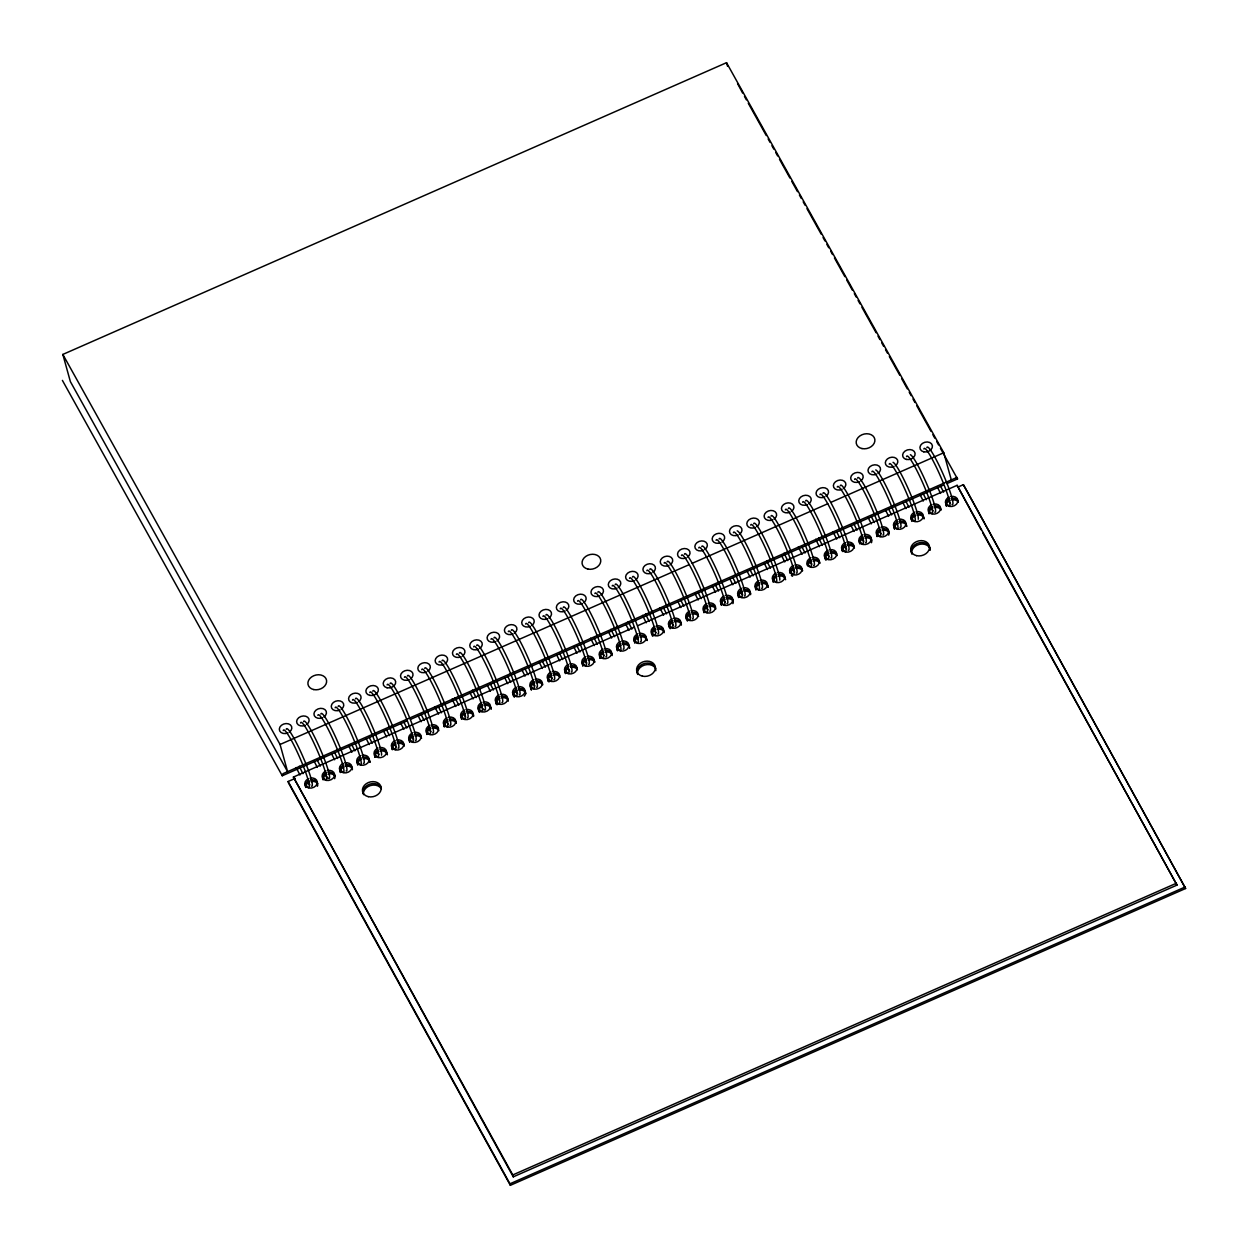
<?xml version="1.0" encoding="UTF-8"?>
<svg xmlns="http://www.w3.org/2000/svg" width="1248" height="1248" viewBox="0 0 1248 1248"><rect width="100%" height="100%" fill="white"/><g stroke="black" fill="none" stroke-linecap="round" stroke-linejoin="round"><path stroke-width="1.5" d="M62.4 380.39L282.266 775.757L406.973 720.938M282.266 775.757L282.968 773.698L957.076 477.391L957.512 478.936L946.826 483.631M62.837 354.432L280.067 744.479L287.602 771.67L70.372 381.607L62.837 354.432L726.539 62.681L943.769 452.743L951.304 479.918M280.067 744.479L688.631 564.892M692.203 563.316L827.798 503.724M831.371 502.148L943.769 452.743M410.545 719.363L943.254 485.207M637.744 625.7L957.107 485.332L1176.989 885.097L513.271 1176.848L293.389 777.067L634.171 627.276M958.043 487.032L963.378 484.676L1185.6 888.498L510.354 1185.319L288.538 783.011L288.132 781.498L295.261 778.362M513.271 1176.848L512.772 1174.945L1176.474 883.21M510.354 1185.319L509.948 1183.806L1185.194 886.985M956.249 477.781L957.2 477.968M742.607 93.038L737.568 83.6M744.494 96.439L746.382 99.84M748.285 103.241L766.272 135.548M768.16 138.949L770.047 142.35M771.95 145.751L773.838 149.136M775.741 152.537L777.629 155.938M779.516 159.338L789.937 178.043M791.825 181.444L797.503 191.646M799.406 195.047L801.294 198.448M803.197 201.848L805.085 205.249M806.972 208.65L821.184 234.14M823.072 237.541L824.959 240.942M826.862 244.343L828.75 247.744M830.653 251.144L832.541 254.545M834.428 257.946L844.849 276.635M846.737 280.036L852.415 290.238M854.318 293.639L856.206 297.04M858.094 300.44L859.997 303.841M861.884 307.242L876.096 332.732M877.984 336.133L879.871 339.534M881.774 342.935L883.662 346.336M885.55 349.736L887.453 353.137M889.34 356.538L899.761 375.242M901.649 378.643L907.327 388.846M909.23 392.246L911.118 395.632M913.006 399.032L914.909 402.433M916.796 405.834L930.992 431.34M932.896 434.741L934.783 438.142M936.686 441.542L938.574 444.943M940.462 448.344L957.512 478.936M1185.6 888.498L963.378 484.676M981.053 529.729L957.107 485.332M982.925 533.13L1176.989 885.097M293.389 777.067L512.772 1174.945M288.132 781.498L509.948 1183.806M726.539 62.681L727.553 66.316M612.222 585.998A31.403 3.666 66.3 0 1 630.942 618.244A31.403 3.666 66.3 0 1 634.312 639.538M628.945 630.412A31.403 3.666 66.3 0 1 625.919 624.421M638.102 639.319A31.403 3.666 66.3 0 1 636.464 636.948M631.94 629.086A31.403 3.666 66.3 0 1 628.228 621.676M615.217 584.672A31.403 3.666 66.3 0 1 631.27 610.662A31.403 3.666 66.3 0 1 640.427 641.581M594.906 593.611A31.403 3.666 66.3 0 1 613.642 625.856A31.403 3.666 66.3 0 1 616.996 647.15M611.629 638.024A31.403 3.666 66.3 0 1 608.603 632.034M614.64 636.698A31.403 3.666 66.3 0 1 610.912 629.273M597.901 592.285A31.403 3.666 66.3 0 1 613.954 618.275A31.403 3.666 66.3 0 1 623.126 649.194M629.538 578.386A31.403 3.666 66.3 0 1 647.213 608.135A31.403 3.666 66.3 0 1 653.125 633.906M646.261 622.799A31.403 3.666 66.3 0 1 642.548 615.373M656.12 632.58A31.403 3.666 66.3 0 1 653.78 629.335M649.256 621.473A31.403 3.666 66.3 0 1 645.544 614.063M632.533 577.075A31.403 3.666 66.3 0 1 648.586 603.049A31.403 3.666 66.3 0 1 657.743 633.968M871.931 471.838A31.403 3.666 66.3 0 1 890.666 504.083A31.403 3.666 66.3 0 1 894.02 525.377M888.654 516.251A31.403 3.666 66.3 0 1 885.628 510.26M891.649 514.925A31.403 3.666 66.3 0 1 888.623 508.934M875.722 469.95A31.403 3.666 66.3 0 1 892.616 500.261A31.403 3.666 66.3 0 1 900.136 527.42M577.59 601.224A31.403 3.666 66.3 0 1 596.326 633.469A31.403 3.666 66.3 0 1 599.68 654.763M594.313 645.622A31.403 3.666 66.3 0 1 590.6 638.212M604.172 655.418A31.403 3.666 66.3 0 1 602.69 653.437M597.324 644.311A31.403 3.666 66.3 0 1 594.298 638.321M580.601 599.898A31.403 3.666 66.3 0 1 596.638 625.888A31.403 3.666 66.3 0 1 605.81 656.807M750.734 525.112A31.403 3.666 66.3 0 1 769.454 557.357A31.403 3.666 66.3 0 1 772.824 578.651M767.458 569.525A31.403 3.666 66.3 0 1 764.431 563.534M770.453 568.199A31.403 3.666 66.3 0 1 766.74 560.789M753.73 523.786A31.403 3.666 66.3 0 1 768.097 546.047A31.403 3.666 66.3 0 1 779.735 580.133M923.879 448.999A31.403 3.666 66.3 0 1 941.554 478.748A31.403 3.666 66.3 0 1 947.466 504.52M940.602 493.412A31.403 3.666 66.3 0 1 937.576 487.422M950.461 503.209A31.403 3.666 66.3 0 1 948.106 499.949M943.597 492.102A31.403 3.666 66.3 0 1 940.571 486.112M926.874 447.689A31.403 3.666 66.3 0 1 942.926 473.663A31.403 3.666 66.3 0 1 952.084 504.598M421.762 669.708A31.403 3.666 66.3 0 1 440.497 701.969A31.403 3.666 66.3 0 1 443.851 723.263M438.5 714.121A31.403 3.666 66.3 0 1 434.772 706.711M448.36 723.918A31.403 3.666 66.3 0 1 446.862 721.937M441.496 712.811A31.403 3.666 66.3 0 1 438.469 706.82M424.772 668.398A31.403 3.666 66.3 0 1 440.809 694.372A31.403 3.666 66.3 0 1 449.982 725.306M300.565 722.982A31.403 3.666 66.3 0 1 319.301 755.243A31.403 3.666 66.3 0 1 322.655 776.537M317.288 767.395A31.403 3.666 66.3 0 1 314.262 761.405M303.576 721.672A31.403 3.666 66.3 0 1 322.795 755.149A31.403 3.666 66.3 0 1 324.808 773.932M320.299 766.085A31.403 3.666 66.3 0 1 317.273 760.094M317.881 715.385A31.403 3.666 66.3 0 1 336.617 747.63A31.403 3.666 66.3 0 1 339.971 768.924M334.604 759.782A31.403 3.666 66.3 0 1 331.578 753.792M337.615 758.472A31.403 3.666 66.3 0 1 334.589 752.482M320.876 714.059A31.403 3.666 66.3 0 1 336.929 740.048A31.403 3.666 66.3 0 1 346.102 770.968M560.274 608.821A31.403 3.666 66.3 0 1 579.01 641.082A31.403 3.666 66.3 0 1 582.364 662.376M577.013 653.234A31.403 3.666 66.3 0 1 573.986 647.244M586.872 663.031A31.403 3.666 66.3 0 1 585.374 661.05M580.008 651.924A31.403 3.666 66.3 0 1 576.982 645.934M563.285 607.511A31.403 3.666 66.3 0 1 579.322 633.5A31.403 3.666 66.3 0 1 588.494 664.42M716.102 540.337A31.403 3.666 66.3 0 1 734.838 572.582A31.403 3.666 66.3 0 1 738.192 593.876M732.826 584.75A31.403 3.666 66.3 0 1 729.799 578.744M742.685 594.532A31.403 3.666 66.3 0 1 741.187 592.566M735.836 583.424A31.403 3.666 66.3 0 1 732.81 577.434M719.113 539.011A31.403 3.666 66.3 0 1 735.15 565.001A31.403 3.666 66.3 0 1 744.323 595.92M335.197 707.772A31.403 3.666 66.3 0 1 353.933 740.017A31.403 3.666 66.3 0 1 357.287 761.311M351.92 752.185A31.403 3.666 66.3 0 1 348.894 746.179M354.916 750.859A31.403 3.666 66.3 0 1 351.889 744.869M338.192 706.446A31.403 3.666 66.3 0 1 354.245 732.436A31.403 3.666 66.3 0 1 363.402 763.355M785.366 509.886A31.403 3.666 66.3 0 1 803.041 539.635A31.403 3.666 66.3 0 1 808.954 565.406M802.09 554.299A31.403 3.666 66.3 0 1 798.377 546.874M811.949 564.096A31.403 3.666 66.3 0 1 809.593 560.836M805.085 552.989A31.403 3.666 66.3 0 1 802.058 546.998M788.362 508.576A31.403 3.666 66.3 0 1 804.414 534.55A31.403 3.666 66.3 0 1 813.571 565.484M387.145 684.934A31.403 3.666 66.3 0 1 404.82 714.683A31.403 3.666 66.3 0 1 410.732 740.454M403.868 729.347A31.403 3.666 66.3 0 1 400.842 723.356M413.728 739.144A31.403 3.666 66.3 0 1 411.372 735.883M406.864 728.021A31.403 3.666 66.3 0 1 403.837 722.03M390.14 683.623A31.403 3.666 66.3 0 1 406.177 709.597A31.403 3.666 66.3 0 1 415.35 740.532M404.461 677.321A31.403 3.666 66.3 0 1 423.181 709.582A31.403 3.666 66.3 0 1 426.551 730.876M421.184 721.734A31.403 3.666 66.3 0 1 418.158 715.744M431.044 731.531A31.403 3.666 66.3 0 1 428.688 728.27M424.18 720.424A31.403 3.666 66.3 0 1 421.153 714.433M407.456 676.01A31.403 3.666 66.3 0 1 423.493 701.984A31.403 3.666 66.3 0 1 432.666 732.919M542.974 616.434A31.403 3.666 66.3 0 1 561.694 648.695A31.403 3.666 66.3 0 1 565.063 669.989M559.697 660.847A31.403 3.666 66.3 0 1 556.67 654.857M569.556 670.644A31.403 3.666 66.3 0 1 568.058 668.663M562.692 659.537A31.403 3.666 66.3 0 1 559.666 653.546M545.969 615.124A31.403 3.666 66.3 0 1 562.006 641.098A31.403 3.666 66.3 0 1 571.178 672.032M664.17 563.16A31.403 3.666 66.3 0 1 681.845 592.909A31.403 3.666 66.3 0 1 687.757 618.68M680.893 607.573A31.403 3.666 66.3 0 1 677.867 601.583M690.752 617.37A31.403 3.666 66.3 0 1 688.397 614.11M683.888 606.263A31.403 3.666 66.3 0 1 680.862 600.272M667.165 561.85A31.403 3.666 66.3 0 1 683.202 587.824A31.403 3.666 66.3 0 1 692.375 618.758M854.615 479.45A31.403 3.666 66.3 0 1 873.35 511.696A31.403 3.666 66.3 0 1 876.704 532.99M871.338 523.864A31.403 3.666 66.3 0 1 868.312 517.873M881.197 533.645A31.403 3.666 66.3 0 1 879.7 531.679M874.349 522.538A31.403 3.666 66.3 0 1 871.322 516.547M857.626 478.124A31.403 3.666 66.3 0 1 873.662 504.114A31.403 3.666 66.3 0 1 882.835 535.033M283.249 730.595A31.403 3.666 66.3 0 1 301.985 762.856A31.403 3.666 66.3 0 1 305.339 784.15M299.988 775.008A31.403 3.666 66.3 0 1 296.26 767.582M309.847 784.805A31.403 3.666 66.3 0 1 308.35 782.824M302.983 773.698A31.403 3.666 66.3 0 1 299.27 766.272M286.26 729.284A31.403 3.666 66.3 0 1 302.297 755.258A31.403 3.666 66.3 0 1 311.47 786.193M837.299 487.063A31.403 3.666 66.3 0 1 854.989 516.812A31.403 3.666 66.3 0 1 860.886 542.584M854.038 531.476A31.403 3.666 66.3 0 1 850.996 525.47M863.881 541.258A31.403 3.666 66.3 0 1 861.541 538.013M857.033 530.15A31.403 3.666 66.3 0 1 854.006 524.16M840.31 485.737A31.403 3.666 66.3 0 1 856.346 511.727A31.403 3.666 66.3 0 1 865.519 542.646M525.658 624.047A31.403 3.666 66.3 0 1 543.332 653.796A31.403 3.666 66.3 0 1 549.245 679.567M542.381 668.46A31.403 3.666 66.3 0 1 539.354 662.47M552.24 678.257A31.403 3.666 66.3 0 1 550.742 676.276M545.376 667.15A31.403 3.666 66.3 0 1 542.35 661.144M528.653 622.736A31.403 3.666 66.3 0 1 544.69 648.71A31.403 3.666 66.3 0 1 553.862 679.645M352.513 700.159A31.403 3.666 66.3 0 1 370.188 729.908A31.403 3.666 66.3 0 1 376.1 755.68M369.236 744.572A31.403 3.666 66.3 0 1 366.21 738.582M379.096 754.354A31.403 3.666 66.3 0 1 377.598 752.388M372.232 743.246A31.403 3.666 66.3 0 1 369.205 737.256M355.508 698.833A31.403 3.666 66.3 0 1 369.876 721.094A31.403 3.666 66.3 0 1 381.514 755.18M508.342 631.66A31.403 3.666 66.3 0 1 526.016 661.409A31.403 3.666 66.3 0 1 531.929 687.18M525.065 676.073A31.403 3.666 66.3 0 1 522.038 670.082M534.924 685.87A31.403 3.666 66.3 0 1 533.426 683.888M528.06 674.747A31.403 3.666 66.3 0 1 525.034 668.756M511.337 630.349A31.403 3.666 66.3 0 1 527.389 656.323A31.403 3.666 66.3 0 1 536.546 687.258M768.05 517.499A31.403 3.666 66.3 0 1 785.725 547.248A31.403 3.666 66.3 0 1 791.638 573.019M784.774 561.912A31.403 3.666 66.3 0 1 781.747 555.922M794.633 571.709A31.403 3.666 66.3 0 1 792.293 568.448M787.769 560.602A31.403 3.666 66.3 0 1 784.056 553.176M771.046 516.188A31.403 3.666 66.3 0 1 787.098 542.162A31.403 3.666 66.3 0 1 796.255 573.097M439.078 662.111A31.403 3.666 66.3 0 1 457.813 694.356A31.403 3.666 66.3 0 1 461.167 715.65M455.801 706.508A31.403 3.666 66.3 0 1 452.088 699.098M465.66 716.305A31.403 3.666 66.3 0 1 464.178 714.324M458.812 705.198A31.403 3.666 66.3 0 1 455.099 697.772M442.088 660.785A31.403 3.666 66.3 0 1 458.125 686.774A31.403 3.666 66.3 0 1 467.298 717.694M491.026 639.272A31.403 3.666 66.3 0 1 508.7 669.022A31.403 3.666 66.3 0 1 514.613 694.793M507.749 683.686A31.403 3.666 66.3 0 1 504.722 677.695M517.608 693.467A31.403 3.666 66.3 0 1 516.11 691.501M510.744 682.36A31.403 3.666 66.3 0 1 507.718 676.369M494.021 637.946A31.403 3.666 66.3 0 1 510.073 663.936A31.403 3.666 66.3 0 1 519.23 694.855M911.711 553.628A9.516 7.488 -15.1 0 1 919.729 544.284A9.516 7.488 -15.1 0 1 930.337 549.713M703.966 612.706A6.349 4.992 -15.1 0 1 707.741 606.98M709.316 606.481A6.349 4.992 -15.1 0 1 715.946 608.868M755.914 589.883A6.349 4.992 -15.1 0 1 759.673 584.158M761.249 583.643A6.349 4.992 -15.1 0 1 768.316 587.262M686.65 619.008A6.349 4.992 -15.1 0 1 690.425 614.593M692 614.094A6.349 4.992 -15.1 0 1 698.63 616.481M911.742 521.383A6.349 4.992 -15.1 0 1 915.502 515.658M917.077 515.143A6.349 4.992 -15.1 0 1 924.144 518.778M894.426 528.996A6.349 4.992 -15.1 0 1 898.186 523.271M899.761 522.756A6.349 4.992 -15.1 0 1 906.828 526.375M859.778 542.896A6.349 4.992 -15.1 0 1 863.569 538.481M865.145 537.982A6.349 4.992 -15.1 0 1 871.775 540.368M773.23 582.27A6.349 4.992 -15.1 0 1 776.989 576.545M778.565 576.03A6.349 4.992 -15.1 0 1 785.632 579.649M496.205 704.044A6.349 4.992 -15.1 0 1 499.964 698.318M501.54 697.804A6.349 4.992 -15.1 0 1 508.17 700.19M565.453 673.592A6.349 4.992 -15.1 0 1 567.809 668.678M570.804 667.368A6.349 4.992 -15.1 0 1 577.434 669.755M877.11 536.609A6.349 4.992 -15.1 0 1 880.87 530.884M882.461 530.369A6.349 4.992 -15.1 0 1 889.091 532.756M634.717 643.157A6.349 4.992 -15.1 0 1 638.477 637.432M640.052 636.917A6.349 4.992 -15.1 0 1 647.119 640.536M669.334 626.605A6.349 4.992 -15.1 0 1 673.109 622.206M674.684 621.707A6.349 4.992 -15.1 0 1 681.314 624.094M426.941 734.479A6.349 4.992 -15.1 0 1 430.716 728.754M432.292 728.255A6.349 4.992 -15.1 0 1 438.922 730.642M842.509 551.538A6.349 4.992 -15.1 0 1 845.832 544.58M847.423 544.081A6.349 4.992 -15.1 0 1 854.053 546.468M409.625 742.092A6.349 4.992 -15.1 0 1 413.4 736.367M414.976 735.852A6.349 4.992 -15.1 0 1 421.606 738.254M409.656 741.811A6.349 4.992 -15.1 0 1 412.994 734.854M414.57 734.339A6.349 4.992 -15.1 0 1 421.2 736.741M792.558 576.248A6.349 4.992 -15.1 0 1 791.388 575.437M790.124 573.144A6.349 4.992 -15.1 0 1 793.9 567.419M795.475 566.904A6.349 4.992 -15.1 0 1 802.542 570.539M842.462 550.508A6.349 4.992 -15.1 0 1 846.253 546.094M847.829 545.594A6.349 4.992 -15.1 0 1 854.459 547.981M444.257 726.866A6.349 4.992 -15.1 0 1 448.032 721.141M449.608 720.642A6.349 4.992 -15.1 0 1 456.238 723.029M444.288 726.586A6.349 4.992 -15.1 0 1 447.611 719.628M449.186 719.129A6.349 4.992 -15.1 0 1 456.253 722.748M882.04 528.856A6.349 4.992 -15.1 0 1 888.716 535.111M877.141 536.328A6.349 4.992 -15.1 0 1 880.464 529.37M687.508 621.098A6.349 4.992 -15.1 0 1 690.019 613.08M691.595 612.581A6.349 4.992 -15.1 0 1 698.225 614.968M674.279 620.194A6.349 4.992 -15.1 0 1 681.361 625.123M670.192 628.711A6.349 4.992 -15.1 0 1 672.703 620.693M703.997 612.425A6.349 4.992 -15.1 0 1 707.335 605.467M708.911 604.968A6.349 4.992 -15.1 0 1 715.541 607.355M871.806 541.414A6.349 4.992 -15.1 0 1 871.4 542.724M859.825 543.925A6.349 4.992 -15.1 0 1 863.148 536.968M864.724 536.468A6.349 4.992 -15.1 0 1 871.79 540.088M340.376 772.528A6.349 4.992 -15.1 0 1 344.136 766.802M345.712 766.303A6.349 4.992 -15.1 0 1 352.357 768.69M790.53 573.331A6.349 4.992 -15.1 0 1 794.305 568.932M795.881 568.417A6.349 4.992 -15.1 0 1 802.511 570.82M478.889 711.656A6.349 4.992 -15.1 0 1 482.648 705.916M484.224 705.416A6.349 4.992 -15.1 0 1 491.291 709.036M721.282 605.093A6.349 4.992 -15.1 0 1 725.057 599.368M726.632 598.868A6.349 4.992 -15.1 0 1 733.262 601.255M392.309 749.705A6.349 4.992 -15.1 0 1 396.084 743.98M397.66 743.465A6.349 4.992 -15.1 0 1 404.29 745.867M946.358 506.158A6.349 4.992 -15.1 0 1 950.134 500.432M951.709 499.933A6.349 4.992 -15.1 0 1 958.339 502.32M617.401 650.77A6.349 4.992 -15.1 0 1 621.161 645.044M622.736 644.53A6.349 4.992 -15.1 0 1 629.803 648.149M513.505 695.105A6.349 4.992 -15.1 0 1 517.28 690.706M518.856 690.191A6.349 4.992 -15.1 0 1 525.923 693.81M929.058 513.77A6.349 4.992 -15.1 0 1 932.818 508.045M934.393 507.546A6.349 4.992 -15.1 0 1 941.023 509.933M363.433 794.633A9.516 7.488 -15.1 0 1 370.25 785.616A9.516 7.488 -15.1 0 1 381.404 788.876M639.647 635.404A6.349 4.992 -15.1 0 1 646.729 640.349M634.296 641.644A6.349 4.992 -15.1 0 1 638.071 635.918M899.356 521.243A6.349 4.992 -15.1 0 1 906.438 526.188M894.442 528.715A6.349 4.992 -15.1 0 1 897.78 521.758M733.294 602.3A6.349 4.992 -15.1 0 1 732.888 603.611M721.313 604.812A6.349 4.992 -15.1 0 1 724.636 597.854M726.211 597.355A6.349 4.992 -15.1 0 1 733.278 600.974M807.44 565.531A6.349 4.992 -15.1 0 1 811.216 559.806M812.791 559.307A6.349 4.992 -15.1 0 1 819.858 562.926M826.02 560.212A6.349 4.992 -15.1 0 1 825.193 559.151M824.756 557.918A6.349 4.992 -15.1 0 1 828.532 552.193M830.107 551.694A6.349 4.992 -15.1 0 1 836.737 554.081M825.162 558.121A6.349 4.992 -15.1 0 1 828.937 553.706M830.513 553.207A6.349 4.992 -15.1 0 1 837.143 555.594M531.258 690.05A6.349 4.992 -15.1 0 1 534.596 683.093M536.172 682.578A6.349 4.992 -15.1 0 1 541.975 683.92M531.679 689.598A6.349 4.992 -15.1 0 1 534.191 681.58M535.766 681.065A6.349 4.992 -15.1 0 1 542.833 684.7M518.45 688.678A6.349 4.992 -15.1 0 1 525.533 693.623M525.112 694.933A6.349 4.992 -15.1 0 1 524.3 696.166M514.363 697.211A6.349 4.992 -15.1 0 1 516.875 689.192M622.331 643.016A6.349 4.992 -15.1 0 1 629.413 647.962M617.417 650.489A6.349 4.992 -15.1 0 1 620.755 643.531M778.159 574.517A6.349 4.992 -15.1 0 1 785.242 579.462M772.808 580.757A6.349 4.992 -15.1 0 1 776.584 575.032M323.045 778.83A6.349 4.992 -15.1 0 1 326.82 774.415M328.411 773.916A6.349 4.992 -15.1 0 1 335.041 776.303M375.008 757.318A6.349 4.992 -15.1 0 1 378.768 751.592M380.344 751.078A6.349 4.992 -15.1 0 1 387.41 754.697M305.729 786.443A6.349 4.992 -15.1 0 1 309.52 782.028M311.095 781.529A6.349 4.992 -15.1 0 1 317.725 783.916M656.963 627.791A6.349 4.992 -15.1 0 1 664.045 632.736M652.876 636.324A6.349 4.992 -15.1 0 1 652.049 635.263M651.612 634.031A6.349 4.992 -15.1 0 1 655.387 628.306M916.672 513.63A6.349 4.992 -15.1 0 1 923.754 518.575M911.321 519.87A6.349 4.992 -15.1 0 1 915.096 514.145M548.137 681.205A6.349 4.992 -15.1 0 1 551.912 675.48M553.488 674.981A6.349 4.992 -15.1 0 1 560.118 677.368M548.995 681.985A6.349 4.992 -15.1 0 1 551.507 673.967M553.082 673.468A6.349 4.992 -15.1 0 1 559.712 675.854M637.572 674.138A9.516 7.488 -15.1 0 1 644.389 665.106A9.516 7.488 -15.1 0 1 655.543 668.366M738.598 597.496A6.349 4.992 -15.1 0 1 742.357 591.755M743.948 591.256A6.349 4.992 -15.1 0 1 750.578 593.642M652.018 634.218A6.349 4.992 -15.1 0 1 655.793 629.819M657.368 629.304A6.349 4.992 -15.1 0 1 663.998 631.706M357.692 764.93A6.349 4.992 -15.1 0 1 361.452 759.19M363.028 758.69A6.349 4.992 -15.1 0 1 370.094 762.31M461.573 719.254A6.349 4.992 -15.1 0 1 465.332 713.528M466.924 713.029A6.349 4.992 -15.1 0 1 473.554 715.416M807.846 565.734A6.349 4.992 -15.1 0 1 811.621 561.319M813.197 560.82A6.349 4.992 -15.1 0 1 819.827 563.207M582.769 665.98A6.349 4.992 -15.1 0 1 586.544 660.254M588.12 659.755A6.349 4.992 -15.1 0 1 594.75 662.142M743.527 589.742A6.349 4.992 -15.1 0 1 750.61 594.688M738.629 597.199A6.349 4.992 -15.1 0 1 741.952 590.242M929.074 513.49A6.349 4.992 -15.1 0 1 932.412 506.532M933.988 506.033A6.349 4.992 -15.1 0 1 941.054 509.652M760.843 582.13A6.349 4.992 -15.1 0 1 767.926 587.075M755.929 589.602A6.349 4.992 -15.1 0 1 759.268 582.644M946.39 505.877A6.349 4.992 -15.1 0 1 949.728 498.919M951.304 498.42A6.349 4.992 -15.1 0 1 958.37 502.039M600.085 658.382A6.349 4.992 -15.1 0 1 603.845 652.642M605.436 652.142A6.349 4.992 -15.1 0 1 612.066 654.529M426.972 734.198A6.349 4.992 -15.1 0 1 430.31 727.241M431.886 726.742A6.349 4.992 -15.1 0 1 438.516 729.128M392.34 749.424A6.349 4.992 -15.1 0 1 395.678 742.466M397.254 741.952A6.349 4.992 -15.1 0 1 404.321 745.571M379.938 749.564A6.349 4.992 -15.1 0 1 387.02 754.51M375.024 757.037A6.349 4.992 -15.1 0 1 378.362 750.079M565.484 673.312A6.349 4.992 -15.1 0 1 568.823 666.354M570.398 665.855A6.349 4.992 -15.1 0 1 577.028 668.242M317.756 784.945A6.349 4.992 -15.1 0 1 317.351 786.271M305.776 787.472A6.349 4.992 -15.1 0 1 309.098 780.515M310.674 780.016A6.349 4.992 -15.1 0 1 317.741 783.635M637.822 674.466A9.516 7.488 -15.1 0 1 645.185 663.281A9.516 7.488 -15.1 0 1 655.808 670.691M362.622 757.177A6.349 4.992 -15.1 0 1 369.704 762.122M357.708 764.634A6.349 4.992 -15.1 0 1 361.046 757.676M501.134 696.29A6.349 4.992 -15.1 0 1 508.217 701.236M497.047 704.808A6.349 4.992 -15.1 0 1 499.559 696.805M911.96 553.972A9.516 7.488 -15.1 0 1 919.324 542.771A9.516 7.488 -15.1 0 1 929.947 550.181M483.818 703.903A6.349 4.992 -15.1 0 1 490.901 708.848M479.731 712.421A6.349 4.992 -15.1 0 1 482.243 704.402M363.028 793.12A9.516 7.488 -15.1 0 1 369.845 784.103A9.516 7.488 -15.1 0 1 380.999 787.363M466.502 711.516A6.349 4.992 -15.1 0 1 473.585 716.461M461.604 718.973A6.349 4.992 -15.1 0 1 464.927 712.015M605.015 650.629A6.349 4.992 -15.1 0 1 612.097 655.574M600.116 658.086A6.349 4.992 -15.1 0 1 603.439 651.128M582.8 665.699A6.349 4.992 -15.1 0 1 586.123 658.741M587.699 658.242A6.349 4.992 -15.1 0 1 594.766 661.861M327.99 772.403A6.349 4.992 -15.1 0 1 334.667 778.658M323.092 779.86A6.349 4.992 -15.1 0 1 326.414 772.902M345.306 764.79A6.349 4.992 -15.1 0 1 352.388 769.735M340.392 772.247A6.349 4.992 -15.1 0 1 343.73 765.289M673.764 618.29A6.349 4.992 -15.1 0 1 680.612 624.125A6.349 4.992 -15.1 0 1 670.426 627.385A6.349 4.992 -15.1 0 1 672.188 618.805M760.328 580.242A6.349 4.992 -15.1 0 1 767.177 586.061A6.349 4.992 -15.1 0 1 756.99 589.337A6.349 4.992 -15.1 0 1 758.753 580.741M950.789 496.517A6.349 4.992 -15.1 0 1 957.637 502.351A6.349 4.992 -15.1 0 1 947.45 505.612A6.349 4.992 -15.1 0 1 949.213 497.032M743.028 587.855A6.349 4.992 -15.1 0 1 749.876 593.674A6.349 4.992 -15.1 0 1 739.674 596.95A6.349 4.992 -15.1 0 1 741.452 588.354M587.2 656.354A6.349 4.992 -15.1 0 1 594.048 662.173A6.349 4.992 -15.1 0 1 583.861 665.449A6.349 4.992 -15.1 0 1 585.624 656.854M569.884 663.952A6.349 4.992 -15.1 0 1 576.732 669.786A6.349 4.992 -15.1 0 1 566.545 673.046A6.349 4.992 -15.1 0 1 568.308 664.466M414.055 732.451A6.349 4.992 -15.1 0 1 420.904 738.286A6.349 4.992 -15.1 0 1 410.717 741.546A6.349 4.992 -15.1 0 1 412.48 732.966M846.908 542.194A6.349 4.992 -15.1 0 1 853.757 548.012A6.349 4.992 -15.1 0 1 843.57 551.288A6.349 4.992 -15.1 0 1 845.333 542.693M933.473 504.13A6.349 4.992 -15.1 0 1 940.321 509.964A6.349 4.992 -15.1 0 1 930.134 513.224A6.349 4.992 -15.1 0 1 931.897 504.644M794.96 565.016A6.349 4.992 -15.1 0 1 801.809 570.851A6.349 4.992 -15.1 0 1 791.622 574.111A6.349 4.992 -15.1 0 1 793.385 565.531M708.396 603.08A6.349 4.992 -15.1 0 1 715.244 608.899A6.349 4.992 -15.1 0 1 705.058 612.16A6.349 4.992 -15.1 0 1 706.82 603.58M362.107 755.29A6.349 4.992 -15.1 0 1 368.956 761.108A6.349 4.992 -15.1 0 1 358.769 764.384A6.349 4.992 -15.1 0 1 360.532 755.789M466.003 709.628A6.349 4.992 -15.1 0 1 472.852 715.447A6.349 4.992 -15.1 0 1 462.665 718.723A6.349 4.992 -15.1 0 1 464.428 710.128M621.816 641.129A6.349 4.992 -15.1 0 1 628.664 646.948A6.349 4.992 -15.1 0 1 618.478 650.224A6.349 4.992 -15.1 0 1 620.24 641.628M517.936 686.79A6.349 4.992 -15.1 0 1 524.784 692.609A6.349 4.992 -15.1 0 1 514.597 695.885A6.349 4.992 -15.1 0 1 516.36 687.289M691.08 610.678A6.349 4.992 -15.1 0 1 697.928 616.512A6.349 4.992 -15.1 0 1 687.742 619.772A6.349 4.992 -15.1 0 1 689.504 611.192M916.157 511.742A6.349 4.992 -15.1 0 1 923.005 517.577A6.349 4.992 -15.1 0 1 912.818 520.837A6.349 4.992 -15.1 0 1 914.581 512.257M898.841 519.355A6.349 4.992 -15.1 0 1 905.689 525.174A6.349 4.992 -15.1 0 1 895.502 528.45A6.349 4.992 -15.1 0 1 897.265 519.854M344.791 762.902A6.349 4.992 -15.1 0 1 351.655 768.721A6.349 4.992 -15.1 0 1 341.453 771.997A6.349 4.992 -15.1 0 1 343.216 763.402M310.175 778.112A6.349 4.992 -15.1 0 1 317.023 783.947A6.349 4.992 -15.1 0 1 306.836 787.207A6.349 4.992 -15.1 0 1 308.599 778.627M656.448 625.903A6.349 4.992 -15.1 0 1 663.296 631.738A6.349 4.992 -15.1 0 1 653.11 634.998A6.349 4.992 -15.1 0 1 654.872 626.418M812.276 557.404A6.349 4.992 -15.1 0 1 819.125 563.238A6.349 4.992 -15.1 0 1 808.938 566.498A6.349 4.992 -15.1 0 1 810.701 557.918M864.224 534.581A6.349 4.992 -15.1 0 1 871.073 540.4A6.349 4.992 -15.1 0 1 860.886 543.676A6.349 4.992 -15.1 0 1 862.649 535.08M604.516 648.742A6.349 4.992 -15.1 0 1 611.364 654.56A6.349 4.992 -15.1 0 1 601.177 657.836A6.349 4.992 -15.1 0 1 602.94 649.241M639.132 633.516A6.349 4.992 -15.1 0 1 645.98 639.335A6.349 4.992 -15.1 0 1 635.794 642.611A6.349 4.992 -15.1 0 1 637.556 634.015M881.54 526.968A6.349 4.992 -15.1 0 1 888.389 532.787A6.349 4.992 -15.1 0 1 878.186 536.063A6.349 4.992 -15.1 0 1 879.949 527.467M725.712 595.468A6.349 4.992 -15.1 0 1 732.56 601.286A6.349 4.992 -15.1 0 1 722.374 604.562A6.349 4.992 -15.1 0 1 724.136 595.967M500.62 694.403A6.349 4.992 -15.1 0 1 507.468 700.222A6.349 4.992 -15.1 0 1 497.281 703.498A6.349 4.992 -15.1 0 1 499.044 694.902M483.304 702.016A6.349 4.992 -15.1 0 1 490.152 707.834A6.349 4.992 -15.1 0 1 479.965 711.11A6.349 4.992 -15.1 0 1 481.728 702.515M829.592 549.791A6.349 4.992 -15.1 0 1 836.441 555.625A6.349 4.992 -15.1 0 1 826.254 558.886A6.349 4.992 -15.1 0 1 828.017 550.306M777.644 572.629A6.349 4.992 -15.1 0 1 784.493 578.448A6.349 4.992 -15.1 0 1 774.306 581.724A6.349 4.992 -15.1 0 1 776.069 573.128M552.568 671.564A6.349 4.992 -15.1 0 1 559.416 677.399A6.349 4.992 -15.1 0 1 549.229 680.659A6.349 4.992 -15.1 0 1 550.992 672.079M535.252 679.177A6.349 4.992 -15.1 0 1 542.1 685.012A6.349 4.992 -15.1 0 1 531.913 688.272A6.349 4.992 -15.1 0 1 533.676 679.692M448.687 717.226A6.349 4.992 -15.1 0 1 455.536 723.06A6.349 4.992 -15.1 0 1 445.349 726.32A6.349 4.992 -15.1 0 1 447.112 717.74M431.371 724.838A6.349 4.992 -15.1 0 1 438.22 730.673A6.349 4.992 -15.1 0 1 428.033 733.933A6.349 4.992 -15.1 0 1 429.796 725.353M396.739 740.064A6.349 4.992 -15.1 0 1 403.588 745.883A6.349 4.992 -15.1 0 1 393.401 749.159A6.349 4.992 -15.1 0 1 395.164 740.563M379.423 747.677A6.349 4.992 -15.1 0 1 386.272 753.496A6.349 4.992 -15.1 0 1 376.085 756.772A6.349 4.992 -15.1 0 1 377.848 748.176M327.491 770.515A6.349 4.992 -15.1 0 1 334.339 776.334A6.349 4.992 -15.1 0 1 324.152 779.594A6.349 4.992 -15.1 0 1 325.915 771.014M646.854 570.773A31.403 3.666 66.3 0 1 664.529 600.522A31.403 3.666 66.3 0 1 670.441 626.293M663.577 615.186A31.403 3.666 66.3 0 1 659.864 607.76M673.436 624.983A31.403 3.666 66.3 0 1 671.081 621.722M666.572 613.876A31.403 3.666 66.3 0 1 663.546 607.87M649.849 569.462A31.403 3.666 66.3 0 1 665.902 595.436A31.403 3.666 66.3 0 1 675.059 626.371M681.486 555.547A31.403 3.666 66.3 0 1 699.161 585.296A31.403 3.666 66.3 0 1 705.058 611.068M698.209 599.96A31.403 3.666 66.3 0 1 695.183 593.97M708.068 609.757A31.403 3.666 66.3 0 1 706.571 607.776M701.204 598.65A31.403 3.666 66.3 0 1 698.178 592.66M684.481 554.237A31.403 3.666 66.3 0 1 700.518 580.226A31.403 3.666 66.3 0 1 709.691 611.146M859.357 481.759A6.349 4.898 -15.5 0 1 850.684 477.89A6.349 4.898 -15.5 0 1 859.81 472.696A6.349 4.898 -15.5 0 1 860.761 480.948M824.725 496.985A6.349 4.898 -15.5 0 1 816.052 493.116A6.349 4.898 -15.5 0 1 825.178 487.921A6.349 4.898 -15.5 0 1 826.129 496.174M686.213 557.872A6.349 4.898 -15.5 0 1 677.539 554.003A6.349 4.898 -15.5 0 1 686.665 548.808A6.349 4.898 -15.5 0 1 687.617 557.06M616.949 588.307A6.349 4.898 -15.5 0 1 608.291 584.438A6.349 4.898 -15.5 0 1 617.417 579.244A6.349 4.898 -15.5 0 1 618.368 587.512M703.529 550.259A6.349 4.898 -15.5 0 1 694.855 546.39A6.349 4.898 -15.5 0 1 703.981 541.195A6.349 4.898 -15.5 0 1 704.933 549.448M893.974 466.534A6.349 4.898 -15.5 0 1 885.316 462.665A6.349 4.898 -15.5 0 1 894.442 457.47A6.349 4.898 -15.5 0 1 895.393 465.738M876.658 474.146A6.349 4.898 -15.5 0 1 868 470.278A6.349 4.898 -15.5 0 1 877.126 465.083A6.349 4.898 -15.5 0 1 878.077 473.351M790.093 512.195A6.349 4.898 -15.5 0 1 781.435 508.342A6.349 4.898 -15.5 0 1 790.546 503.131A6.349 4.898 -15.5 0 1 791.513 511.399M495.752 641.581A6.349 4.898 -15.5 0 1 487.094 637.712A6.349 4.898 -15.5 0 1 496.205 632.518A6.349 4.898 -15.5 0 1 497.172 640.786M599.633 595.92A6.349 4.898 -15.5 0 1 590.975 592.051A6.349 4.898 -15.5 0 1 600.101 586.856A6.349 4.898 -15.5 0 1 601.052 595.109M582.332 603.533A6.349 4.898 -15.5 0 1 573.659 599.664A6.349 4.898 -15.5 0 1 582.785 594.469A6.349 4.898 -15.5 0 1 583.736 602.722M807.409 504.598A6.349 4.898 -15.5 0 1 798.751 500.729A6.349 4.898 -15.5 0 1 807.862 495.534A6.349 4.898 -15.5 0 1 808.813 503.786M565.016 611.146A6.349 4.898 -15.5 0 1 556.343 607.277A6.349 4.898 -15.5 0 1 565.469 602.082A6.349 4.898 -15.5 0 1 566.42 610.334M634.265 580.694A6.349 4.898 -15.5 0 1 625.607 576.826A6.349 4.898 -15.5 0 1 634.717 571.631A6.349 4.898 -15.5 0 1 635.684 579.899M651.581 573.082A6.349 4.898 -15.5 0 1 642.923 569.213A6.349 4.898 -15.5 0 1 652.033 564.018A6.349 4.898 -15.5 0 1 653 572.286M668.897 565.469A6.349 4.898 -15.5 0 1 660.239 561.616A6.349 4.898 -15.5 0 1 669.349 556.421A6.349 4.898 -15.5 0 1 670.301 564.673M772.777 519.808A6.349 4.898 -15.5 0 1 764.119 515.939A6.349 4.898 -15.5 0 1 773.23 510.744A6.349 4.898 -15.5 0 1 774.197 519.012M842.041 489.372A6.349 4.898 -15.5 0 1 833.368 485.503A6.349 4.898 -15.5 0 1 842.494 480.308A6.349 4.898 -15.5 0 1 843.445 488.561M755.461 527.42A6.349 4.898 -15.5 0 1 746.803 523.552A6.349 4.898 -15.5 0 1 755.929 518.357A6.349 4.898 -15.5 0 1 756.881 526.625M426.504 672.032A6.349 4.898 -15.5 0 1 417.83 668.164A6.349 4.898 -15.5 0 1 426.956 662.969A6.349 4.898 -15.5 0 1 427.908 671.221M720.845 542.646A6.349 4.898 -15.5 0 1 712.171 538.777A6.349 4.898 -15.5 0 1 721.297 533.582A6.349 4.898 -15.5 0 1 722.249 541.835M738.145 535.033A6.349 4.898 -15.5 0 1 729.487 531.164A6.349 4.898 -15.5 0 1 738.613 525.97A6.349 4.898 -15.5 0 1 739.565 534.222M478.436 649.194A6.349 4.898 -15.5 0 1 469.778 645.325A6.349 4.898 -15.5 0 1 478.904 640.13A6.349 4.898 -15.5 0 1 479.856 648.383M547.7 618.758A6.349 4.898 -15.5 0 1 539.027 614.89A6.349 4.898 -15.5 0 1 548.153 609.695A6.349 4.898 -15.5 0 1 549.104 617.947M461.12 656.807A6.349 4.898 -15.5 0 1 452.462 652.938A6.349 4.898 -15.5 0 1 461.588 647.743A6.349 4.898 -15.5 0 1 462.54 655.996M443.82 664.42A6.349 4.898 -15.5 0 1 435.146 660.551A6.349 4.898 -15.5 0 1 444.272 655.356A6.349 4.898 -15.5 0 1 445.224 663.608M409.188 679.63A6.349 4.898 -15.5 0 1 400.514 675.776A6.349 4.898 -15.5 0 1 409.64 670.566A6.349 4.898 -15.5 0 1 410.592 678.834M530.384 626.356A6.349 4.898 -15.5 0 1 521.726 622.502A6.349 4.898 -15.5 0 1 530.837 617.292A6.349 4.898 -15.5 0 1 531.788 625.56M305.308 725.306A6.349 4.898 -15.5 0 1 296.634 721.438A6.349 4.898 -15.5 0 1 305.76 716.243A6.349 4.898 -15.5 0 1 306.712 724.495M287.992 732.904A6.349 4.898 -15.5 0 1 279.318 729.05A6.349 4.898 -15.5 0 1 288.444 723.84A6.349 4.898 -15.5 0 1 289.396 732.108M322.624 717.694A6.349 4.898 -15.5 0 1 313.95 713.825A6.349 4.898 -15.5 0 1 323.076 708.63A6.349 4.898 -15.5 0 1 324.028 716.882M357.24 702.468A6.349 4.898 -15.5 0 1 348.582 698.599A6.349 4.898 -15.5 0 1 357.692 693.404A6.349 4.898 -15.5 0 1 358.66 701.657M339.924 710.081A6.349 4.898 -15.5 0 1 331.266 706.212A6.349 4.898 -15.5 0 1 340.392 701.017A6.349 4.898 -15.5 0 1 341.344 709.27M513.068 633.968A6.349 4.898 -15.5 0 1 504.41 630.1A6.349 4.898 -15.5 0 1 513.521 624.905A6.349 4.898 -15.5 0 1 514.488 633.173M698.786 547.95A31.403 3.666 66.3 0 1 717.522 580.195A31.403 3.666 66.3 0 1 720.876 601.489M715.525 592.348A31.403 3.666 66.3 0 1 712.499 586.357M725.384 602.144A31.403 3.666 66.3 0 1 723.887 600.163M718.52 591.037A31.403 3.666 66.3 0 1 715.494 585.047M701.797 546.624A31.403 3.666 66.3 0 1 717.834 572.614A31.403 3.666 66.3 0 1 727.007 603.533M802.682 502.273A31.403 3.666 66.3 0 1 821.402 534.534A31.403 3.666 66.3 0 1 824.772 555.828M819.406 546.686A31.403 3.666 66.3 0 1 815.693 539.276M829.265 556.483A31.403 3.666 66.3 0 1 826.909 553.223M822.401 545.376A31.403 3.666 66.3 0 1 818.688 537.95M805.678 500.963A31.403 3.666 66.3 0 1 821.714 526.937A31.403 3.666 66.3 0 1 830.887 557.872M473.71 646.885A31.403 3.666 66.3 0 1 492.43 679.13A31.403 3.666 66.3 0 1 495.799 700.424M490.433 691.298A31.403 3.666 66.3 0 1 487.406 685.308M499.59 700.206A31.403 3.666 66.3 0 1 497.952 697.835M493.428 689.972A31.403 3.666 66.3 0 1 490.402 683.982M476.705 645.559A31.403 3.666 66.3 0 1 492.757 671.549A31.403 3.666 66.3 0 1 501.914 702.468M819.998 494.676A31.403 3.666 66.3 0 1 838.718 526.921A31.403 3.666 66.3 0 1 842.072 548.215M836.722 539.074A31.403 3.666 66.3 0 1 833.009 531.664M846.581 548.87A31.403 3.666 66.3 0 1 844.225 545.626M839.717 537.763A31.403 3.666 66.3 0 1 836.69 531.773M822.994 493.35A31.403 3.666 66.3 0 1 839.03 519.34A31.403 3.666 66.3 0 1 848.203 550.259M369.829 692.546A31.403 3.666 66.3 0 1 387.504 722.296A31.403 3.666 66.3 0 1 393.416 748.067M386.552 736.96A31.403 3.666 66.3 0 1 383.526 730.969M396.412 746.741A31.403 3.666 66.3 0 1 394.914 744.775M389.548 735.634A31.403 3.666 66.3 0 1 386.521 729.643M372.824 691.22A31.403 3.666 66.3 0 1 388.877 717.21A31.403 3.666 66.3 0 1 398.034 748.129M456.394 654.498A31.403 3.666 66.3 0 1 475.129 686.743A31.403 3.666 66.3 0 1 478.483 708.037M473.117 698.911A31.403 3.666 66.3 0 1 470.09 692.905M459.389 653.172A31.403 3.666 66.3 0 1 477.079 682.921A31.403 3.666 66.3 0 1 482.976 708.692M482.274 707.819A31.403 3.666 66.3 0 1 480.636 705.448M476.128 697.585A31.403 3.666 66.3 0 1 472.399 690.16M733.418 532.724A31.403 3.666 66.3 0 1 752.154 564.97A31.403 3.666 66.3 0 1 755.508 586.264M750.142 577.138A31.403 3.666 66.3 0 1 747.115 571.147M753.152 575.812A31.403 3.666 66.3 0 1 750.11 569.821M737.209 530.837A31.403 3.666 66.3 0 1 754.104 561.148A31.403 3.666 66.3 0 1 761.639 588.307M906.563 456.612A31.403 3.666 66.3 0 1 924.238 486.361A31.403 3.666 66.3 0 1 930.15 512.132M923.286 501.025A31.403 3.666 66.3 0 1 920.26 495.035M933.145 510.822A31.403 3.666 66.3 0 1 931.648 508.841M926.281 499.715A31.403 3.666 66.3 0 1 923.255 493.709M910.354 454.724A31.403 3.666 66.3 0 1 927.233 485.051A31.403 3.666 66.3 0 1 934.768 512.21M889.247 464.225A31.403 3.666 66.3 0 1 906.922 493.974A31.403 3.666 66.3 0 1 912.834 519.745M905.97 508.638A31.403 3.666 66.3 0 1 902.944 502.648M908.965 507.312A31.403 3.666 66.3 0 1 905.939 501.322M893.038 462.337A31.403 3.666 66.3 0 1 908.294 488.888A31.403 3.666 66.3 0 1 918.247 519.246M642.424 676.151A9.516 7.488 -15.1 0 0 655.278 666.822A9.516 7.488 -15.1 0 0 640.193 663.359A9.516 7.488 -15.1 0 0 642.424 676.151M916.562 555.656A9.516 7.488 -15.1 0 0 929.417 546.312A9.516 7.488 -15.1 0 0 914.332 542.849A9.516 7.488 -15.1 0 0 916.562 555.656M368.285 796.661A9.516 7.488 -15.1 0 0 381.139 787.316A9.516 7.488 -15.1 0 0 366.054 783.853A9.516 7.488 -15.1 0 0 368.285 796.661M906.5 459.451A6.349 4.898 -15.5 0 0 915.08 453.258A6.349 4.898 -15.5 0 0 905.05 451.058A6.349 4.898 -15.5 0 0 906.5 459.451M923.816 451.838A6.349 4.898 -15.5 0 0 932.396 445.661A6.349 4.898 -15.5 0 0 922.366 443.446A6.349 4.898 -15.5 0 0 923.816 451.838M587.839 569.057A9.516 7.363 -15.5 0 0 600.694 559.79A9.516 7.363 -15.5 0 0 585.671 556.483A9.516 7.363 -15.5 0 0 587.839 569.057M387.083 687.773A6.349 4.898 -15.5 0 0 395.663 681.58A6.349 4.898 -15.5 0 0 385.632 679.38A6.349 4.898 -15.5 0 0 387.083 687.773M861.978 448.562A9.516 7.363 -15.5 0 0 874.832 439.28A9.516 7.363 -15.5 0 0 859.81 435.973A9.516 7.363 -15.5 0 0 861.978 448.562M369.767 695.386A6.349 4.898 -15.5 0 0 378.347 689.192A6.349 4.898 -15.5 0 0 368.316 686.993A6.349 4.898 -15.5 0 0 369.767 695.386M313.7 689.567A9.516 7.363 -15.5 0 0 326.555 680.285A9.516 7.363 -15.5 0 0 311.532 676.978A9.516 7.363 -15.5 0 0 313.7 689.567"/></g></svg>
